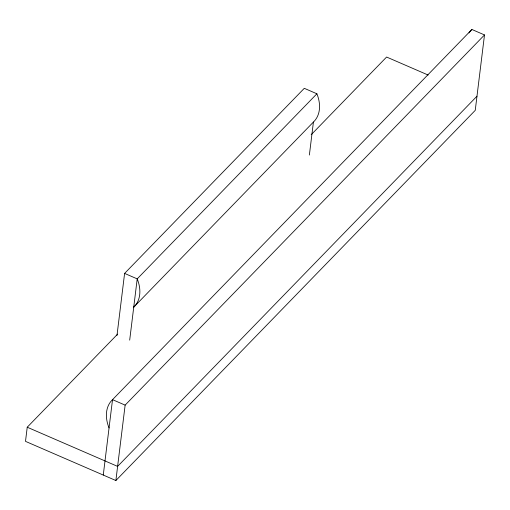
<?xml version="1.0" encoding="UTF-8"?>
<svg xmlns="http://www.w3.org/2000/svg" width="510" height="510" viewBox="0 0 510 510"><rect width="100%" height="100%" fill="white"/><g stroke="black" fill="none" stroke-linecap="round" stroke-linejoin="round"><path stroke-width="0.76" d="M117.632 334.101L27.234 427.221L25.5 441.36L115.878 480.528L475.243 110.345L484.5 34.935L471.89 29.472L112.525 399.655L103.269 475.065M116.981 335.459L124.599 273.411L304.285 88.319L316.895 93.783A36.605 25.863 44.2 0 1 313.42 122.056L309.372 155.046M129.687 340.138L137.209 278.874L316.895 93.783M115.878 480.528L125.135 405.125L484.5 34.935M313.42 122.056L133.741 307.154A36.605 25.863 44.2 0 0 137.209 278.874L124.599 273.411M311.176 134.729L386.599 57.037L428.145 75.04M476.978 96.205L117.612 466.389L27.234 427.221M125.135 405.125L112.525 399.655A36.605 25.863 44.2 0 0 109.051 427.935M469.028 32.94A36.605 25.863 44.2 0 1 471.89 29.472"/></g></svg>
